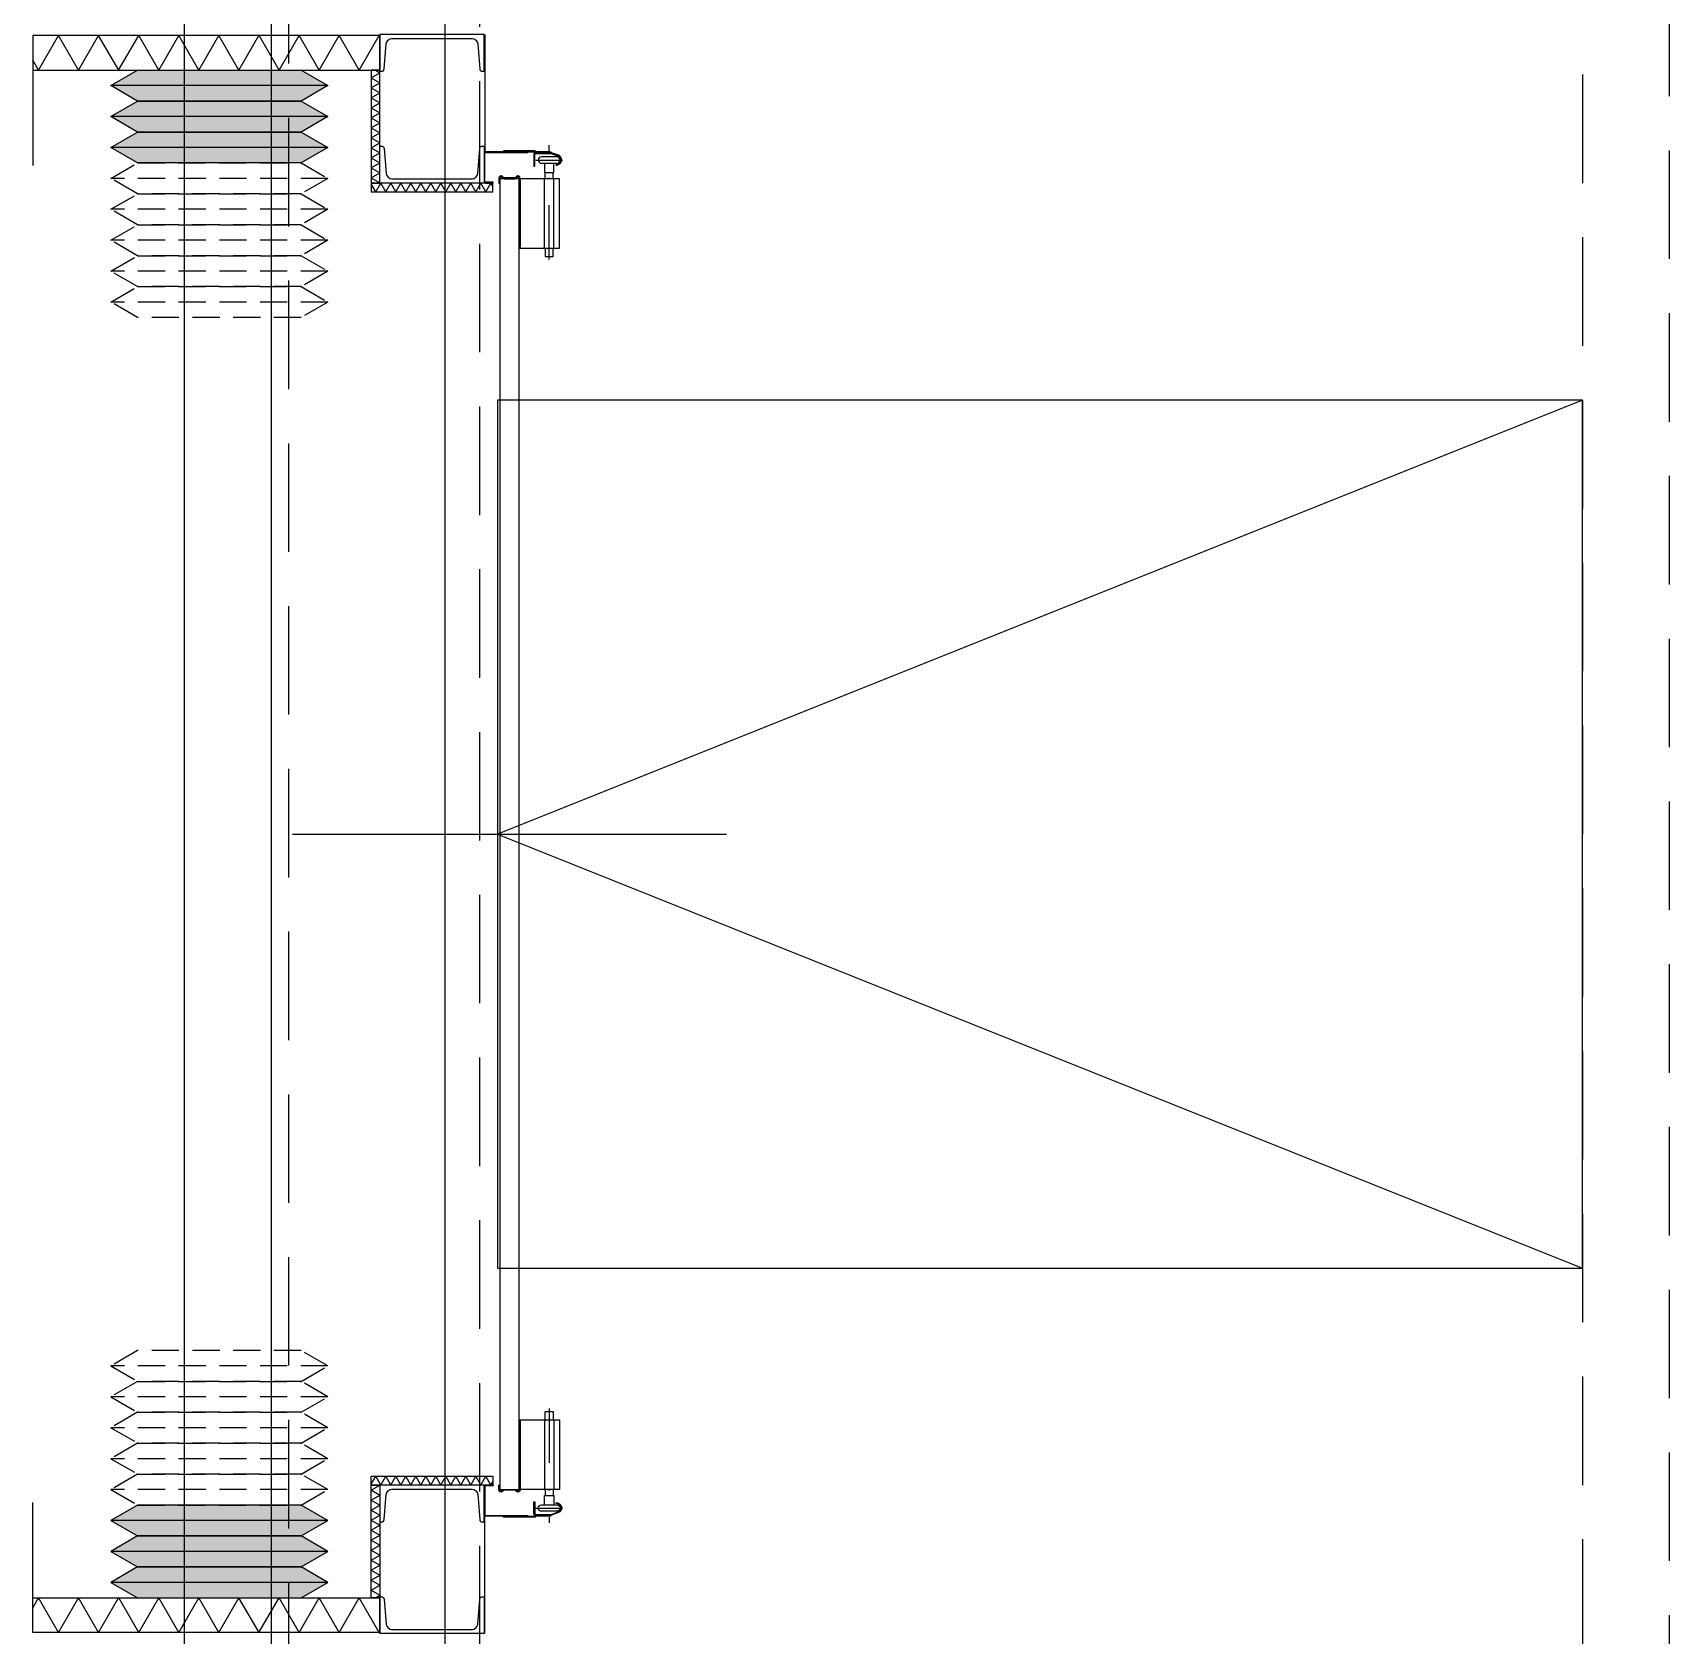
# Model space of a CAD drawing. Header units: millimetres. Extents: x -10134 to 185601, y -10232 to 93662.
# Drawn here: x 29234 to 33005, y 28664 to 32357 of the extents above; entities that cross this region are included whole.
import ezdxf

# ---------------------------------------------------------------- set-up
doc = ezdxf.new("R2010")
doc.units = ezdxf.units.MM
doc.header["$LTSCALE"] = 100
for name, pattern in [('B0301', [2.5, 1.25, -0.625, 0, -0.625]), ('B0402', [1.875, 1.25, -0.625]), ('B0403', [3.75, 2.5, -1.25])]:
    doc.linetypes.add(name, pattern=pattern)
for name, color, linetype in [('A--L21', 8, 'Continuous'), ('A--L28', 8, 'Continuous'), ('A--L31', 8, 'Continuous'), ('A--L32', 8, 'Continuous'), ('AL$7A---_STRAMIEN', 1, 'Continuous'), ('ARCEER_ISO', 8, 'Continuous')]:
    doc.layers.add(name, color=color, linetype=linetype)

msp = doc.modelspace()

# ---------------------------------------------------------------- hatches: boundary and pattern name
at = {"layer": 'ARCEER_ISO'}
h = msp.add_hatch(dxfattribs=at)
h.set_pattern_fill('ISOLA', color=256, scale=80, style=0)
h.set_pattern_definition([(60, (29062.486, 32270.62), (-69.282, 40), []), (120, (29062.486, 32270.62), (-69.282, -40), [])])
h.paths.add_polyline_path([(29234, 32350.6), (29234, 32270.6), (30034, 32270.6), (30034, 32350.6)])
h = msp.add_hatch(color=256, dxfattribs=at)
h.paths.add_polyline_path([(29852.3, 32270.6), (29914, 32235), (29852.3, 32199.4), (29475.7, 32199.4), (29414, 32235), (29475.7, 32270.6)])
h.paths.add_polyline_path([(29852.3, 32199.4), (29914, 32163.7), (29852.3, 32128.1), (29475.7, 32128.1), (29414, 32163.7), (29475.7, 32199.4)])
h.paths.add_polyline_path([(29852.3, 32128.1), (29914, 32092.5), (29852.3, 32056.9), (29475.7, 32056.9), (29414, 32092.5), (29475.7, 32128.1)])
h = msp.add_hatch(dxfattribs=at)
h.set_pattern_fill('ISOLA', color=256, scale=20, angle=90, style=0)
h.set_pattern_definition([(150, (30034.009, 32010.62), (-10, -17.3205), []), (210, (30034.009, 32010.62), (10, -17.3205), [])])
h.paths.add_polyline_path([(30034, 32010.6), (30034, 32270.6), (30014, 32270.6), (30014, 32010.6)])
h = msp.add_hatch(dxfattribs=at)
h.set_pattern_fill('ISOLA', color=256, scale=20, style=0)
h.set_pattern_definition([(60, (29955.009, 31990.62), (-17.3205, 10), []), (120, (29955.009, 31990.62), (-17.3205, -10), [])])
h.paths.add_polyline_path([(30014, 31990.6), (30294, 31990.6), (30294, 32010.6), (30014, 32010.6)])
h = msp.add_hatch(dxfattribs=at)
h.set_pattern_fill('ISOLA', color=256, scale=20, style=0)
h.set_pattern_definition([(300, (29955.009, 29030.62), (-17.3205, -10), []), (240, (29955.009, 29030.62), (-17.3205, 10), [])])
h.paths.add_polyline_path([(30014, 29030.6), (30294, 29030.6), (30294, 29010.6), (30014, 29010.6)])
h = msp.add_hatch(dxfattribs=at)
h.set_pattern_fill('ISOLA', color=256, scale=20, angle=90, style=0)
h.set_pattern_definition([(210, (30034.009, 29010.62), (-10, 17.3205), []), (150, (30034.009, 29010.62), (10, 17.3205), [])])
h.paths.add_polyline_path([(30034, 29010.6), (30034, 28750.6), (30014, 28750.6), (30014, 29010.6)])
h = msp.add_hatch(color=256, dxfattribs=at)
h.paths.add_polyline_path([(29852.3, 28750.6), (29914, 28786.2), (29852.3, 28821.9), (29475.7, 28821.9), (29414, 28786.2), (29475.7, 28750.6)])
h.paths.add_polyline_path([(29852.3, 28821.9), (29914, 28857.5), (29852.3, 28893.1), (29475.7, 28893.1), (29414, 28857.5), (29475.7, 28821.9)])
h.paths.add_polyline_path([(29852.3, 28893.1), (29914, 28928.7), (29852.3, 28964.4), (29475.7, 28964.4), (29414, 28928.7), (29475.7, 28893.1)])
h = msp.add_hatch(dxfattribs=at)
h.set_pattern_fill('ISOLA', color=256, scale=80, style=0)
h.set_pattern_definition([(300, (29062.486, 28750.62), (-69.282, -40), []), (240, (29062.486, 28750.62), (-69.282, 40), [])])
h.paths.add_polyline_path([(29234, 28670.6), (29234, 28750.6), (30034, 28750.6), (30034, 28670.6)])

# ---------------------------------------------------------------- linework, layer by layer
at = {"layer": 'A--L21', "linetype": 'B0403'}
for p, q in [((29824, 17660.6), (29824, 88370.6)), ((30264, 18120.6), (30264, 45510.6))]:
    msp.add_line(p, q, dxfattribs=at)
at = {"layer": 'A--L21'}
for p, q in [((29784, 27810.6), (29784, 78210.6)), ((29584, 28010.6), (29584, 78010.6)), ((30276, 32353.1), (30276, 32082.6)), ((32805, 31510.6), (30305, 30510.6)), ((29832.5, 30510.6), (30832.5, 30510.6)), ((30305, 30510.6), (32805, 29510.6)), ((30276, 28668.1), (30276, 28938.6))]:
    msp.add_line(p, q, dxfattribs=at)
for points in [[(29234, 32270.6), (30034, 32270.6), (30034, 32350.6), (29234, 32350.6), (29234, 32050.6)], [(29994, 32270.6), (30014, 32270.6), (30014, 31990.6), (30294, 31990.6), (30294, 32010.6)], [(29994, 28750.6), (30014, 28750.6), (30014, 29030.6), (30294, 29030.6), (30294, 29010.6)], [(29234, 28750.6), (30034, 28750.6), (30034, 28670.6), (29234, 28670.6), (29234, 28970.6)]]:
    msp.add_lwpolyline(points, dxfattribs=at)
for points in [[(29234, 32350.6), (29234, 32270.6), (30034, 32270.6), (30034, 32350.6)], [(30034, 32010.6), (30034, 32270.6), (30014, 32270.6), (30014, 32010.6)], [(30014, 31990.6), (30294, 31990.6), (30294, 32010.6), (30014, 32010.6)], [(30305, 29510.6), (32805, 29510.6), (32805, 31510.6), (30305, 31510.6)], [(30014, 29030.6), (30294, 29030.6), (30294, 29010.6), (30014, 29010.6)], [(30034, 29010.6), (30034, 28750.6), (30014, 28750.6), (30014, 29010.6)], [(29234, 28670.6), (29234, 28750.6), (30034, 28750.6), (30034, 28670.6)]]:
    msp.add_lwpolyline(points, close=True, dxfattribs=at)
at = {"layer": 'A--L28'}
for points in [[(30034, 32353.1), (30034, 32268.1), (30038, 32268.1, 0.390742), (30044, 32273.6), (30048.6, 32331.5, -0.390742), (30061.6, 32343.4), (30246.4, 32343.4, -0.390742), (30259.4, 32331.5), (30264, 32273.6, 0.390742), (30270, 32268.1), (30274, 32268.1), (30274, 32353.1)], [(30034, 32010.6), (30034, 32095.6), (30038, 32095.6, -0.390742), (30044, 32090.1), (30048.6, 32032.3, 0.390742), (30061.6, 32020.3), (30246.4, 32020.3, 0.390742), (30259.4, 32032.3), (30264, 32090.1, -0.390742), (30270, 32095.6), (30274, 32095.6), (30274, 32010.6)], [(30034, 29010.6), (30034, 28925.6), (30038, 28925.6, 0.390742), (30044, 28931.1), (30048.6, 28989, -0.390742), (30061.6, 29000.9), (30246.4, 29000.9, -0.390742), (30259.4, 28989), (30264, 28931.1, 0.390742), (30270, 28925.6), (30274, 28925.6), (30274, 29010.6)], [(30034, 28668.1), (30034, 28753.1), (30038, 28753.1, -0.390742), (30044, 28747.6), (30048.6, 28689.8, 0.390742), (30061.6, 28677.8), (30246.4, 28677.8, 0.390742), (30259.4, 28689.8), (30264, 28747.6, -0.390742), (30270, 28753.1), (30274, 28753.1), (30274, 28668.1)]]:
    msp.add_lwpolyline(points, format="xyb", close=True, dxfattribs=at)
at = {"layer": 'A--L31'}
for p, q in [((29914, 32235), (29414, 32235)), ((29914, 32163.7), (29414, 32163.7)), ((29914, 32092.5), (29414, 32092.5)), ((30413, 31860.6), (30413, 32020.6)), ((30415, 32020.6), (30415, 32035.1)), ((30433, 32020.6), (30433, 32035.1)), ((30413, 29160.6), (30413, 29000.6)), ((30415, 29000.6), (30415, 28986.1)), ((30433, 29000.6), (30433, 28986.1)), ((29914, 28928.7), (29414, 28928.7)), ((29914, 28857.5), (29414, 28857.5)), ((29914, 28786.2), (29414, 28786.2))]:
    msp.add_line(p, q, dxfattribs=at)
at = {"layer": 'A--L31', "linetype": 'B0301'}
for p, q in [((30424, 31834.5), (30424, 32098.1)), ((30393.5, 32063.6), (30454.5, 32063.6)), ((30424, 29186.8), (30424, 28923.2)), ((30393.5, 28957.6), (30454.5, 28957.6))]:
    msp.add_line(p, q, dxfattribs=at)
at = {"layer": 'A--L31'}
for points in [[(29852.3, 32270.6), (29914, 32235), (29852.3, 32199.4), (29475.7, 32199.4), (29414, 32235), (29475.7, 32270.6)], [(29852.3, 32199.4), (29914, 32163.7), (29852.3, 32128.1), (29475.7, 32128.1), (29414, 32163.7), (29475.7, 32199.4)], [(29852.3, 32128.1), (29914, 32092.5), (29852.3, 32056.9), (29475.7, 32056.9), (29414, 32092.5), (29475.7, 32128.1)], [(30355, 29000.6), (30355, 32020.6), (30310, 32020.6), (30310, 29000.6)], [(30357, 31860.6), (30448, 31860.6), (30448, 32020.6), (30357, 32020.6)], [(30357, 29160.6), (30448, 29160.6), (30448, 29000.6), (30357, 29000.6)], [(29852.3, 28893.1), (29914, 28928.7), (29852.3, 28964.4), (29475.7, 28964.4), (29414, 28928.7), (29475.7, 28893.1)], [(29852.3, 28821.9), (29914, 28857.5), (29852.3, 28893.1), (29475.7, 28893.1), (29414, 28857.5), (29475.7, 28821.9)], [(29852.3, 28750.6), (29914, 28786.2), (29852.3, 28821.9), (29475.7, 28821.9), (29414, 28786.2), (29475.7, 28750.6)]]:
    msp.add_lwpolyline(points, close=True, dxfattribs=at)
for points in [[(30375, 32080.6), (30375, 32082.6), (30277, 32082.6, 0.414214), (30274, 32079.6), (30274, 32013.6, 0.414214), (30277, 32010.6), (30295, 32010.6), (30295, 32012.6), (30277, 32012.6, -0.414214), (30276, 32013.6), (30276, 32079.6, -0.414214), (30277, 32080.6)], [(30391, 32077.6, -0.414214), (30392, 32078.6), (30428.3, 32078.6, -0.090341), (30429, 32078.5), (30444.9, 32072.5, -0.691806), (30444.9, 32054.7), (30439.5, 32052.7), (30440.2, 32050.9), (30445.6, 32052.9, 0.691806), (30445.6, 32074.4), (30429.7, 32080.4, 0.090341), (30428.3, 32080.6), (30392, 32080.6, 0.414214), (30389, 32077.6), (30389, 32049.6), (30391, 32049.6)], [(30441.5, 32071.1), (30406.5, 32071.1, 1), (30406.5, 32056.1), (30441.5, 32056.1, 1)], [(30310, 32010.6), (30310, 32022, -0.668179), (30315.1, 32024.2), (30317.5, 32021.8, 0.198912), (30320.3, 32020.6), (30344.7, 32020.6, 0.198912), (30347.5, 32021.8), (30349.9, 32024.2, -0.668179), (30355, 32022), (30355, 31860.6), (30357, 31860.6), (30357, 32022, 0.668179), (30348.5, 32025.6), (30346.1, 32023.2, -0.198912), (30344.7, 32022.6), (30320.3, 32022.6, -0.198912), (30318.9, 32023.2), (30316.5, 32025.6, 0.668179), (30308, 32022), (30308, 32010.6)], [(30310, 29010.6), (30310, 28999.2, 0.668179), (30315.1, 28997.1), (30317.5, 28999.4, -0.198912), (30320.3, 29000.6), (30344.7, 29000.6, -0.198912), (30347.5, 28999.4), (30349.9, 28997.1, 0.668179), (30355, 28999.2), (30355, 29160.6), (30357, 29160.6), (30357, 28999.2, -0.668179), (30348.5, 28995.7), (30346.1, 28998, 0.198912), (30344.7, 28998.6), (30320.3, 28998.6, 0.198912), (30318.9, 28998), (30316.5, 28995.7, -0.668179), (30308, 28999.2), (30308, 29010.6)], [(30375, 28940.6), (30375, 28938.6), (30277, 28938.6, -0.414214), (30274, 28941.6), (30274, 29007.6, -0.414214), (30277, 29010.6), (30295, 29010.6), (30295, 29008.6), (30277, 29008.6, 0.414214), (30276, 29007.6), (30276, 28941.6, 0.414214), (30277, 28940.6)], [(30391, 28943.6, 0.414214), (30392, 28942.6), (30428.3, 28942.6, 0.090341), (30429, 28942.7), (30444.9, 28948.7, 0.691806), (30444.9, 28966.5), (30439.5, 28968.5), (30440.2, 28970.4), (30445.6, 28968.4, -0.691806), (30445.6, 28946.9), (30429.7, 28940.9, -0.090341), (30428.3, 28940.6), (30392, 28940.6, -0.414214), (30389, 28943.6), (30389, 28971.6), (30391, 28971.6)], [(30441.5, 28950.1), (30406.5, 28950.1, -1), (30406.5, 28965.1), (30441.5, 28965.1, -1)]]:
    msp.add_lwpolyline(points, format="xyb", close=True, dxfattribs=at)
for points in [[(30393.9, 32080.6), (30426.8, 32080.6), (30426.8, 32082.6), (30393.9, 32082.6, -0.198912), (30393.2, 32082.9), (30392.4, 32083.7, 0.198912), (30390.3, 32084.6), (30319, 32084.6), (30319, 32082.6), (30390.3, 32082.6, -0.198912), (30391, 32082.3), (30391.8, 32081.5)], [(30393.9, 28940.6), (30426.8, 28940.6), (30426.8, 28938.6), (30393.9, 28938.6, 0.198912), (30393.2, 28938.3), (30392.4, 28937.5, -0.198912), (30390.3, 28936.6), (30319, 28936.6), (30319, 28938.6), (30390.3, 28938.6, 0.198912), (30391, 28938.9), (30391.8, 28939.7)]]:
    msp.add_lwpolyline(points, format="xyb", dxfattribs=at)
for points in [[(30413, 32056.1), (30413, 32035.1), (30435, 32035.1), (30435, 32056.1)], [(30435, 31860.6), (30435, 32020.6)], [(30415, 31860.6), (30415, 31841.6), (30433, 31841.6), (30433, 31860.6)], [(30415, 29160.6), (30415, 29179.6), (30433, 29179.6), (30433, 29160.6)], [(30435, 29160.6), (30435, 29000.6)], [(30413, 28965.1), (30413, 28986.1), (30435, 28986.1), (30435, 28965.1)]]:
    msp.add_lwpolyline(points, dxfattribs=at)
for centre, radius, start, end in [((30389.9, 32080.6), 2, 45, 90), ((30393.9, 32083.6), 3, 225, 270), ((30389.9, 28940.6), 2, 270, 315), ((30393.9, 28937.6), 3, 90, 135)]:
    msp.add_arc(centre, radius, start, end, dxfattribs=at)
at = {"layer": 'A--L32', "linetype": 'B0403'}
for points in [[(29984, 78210.6), (33005, 78210.6), (33005, 27845.3), (29984, 27845.3)], [(29984, 78010.6), (32805, 78010.6), (32805, 28045.3), (29984, 28045.3)]]:
    msp.add_lwpolyline(points, dxfattribs=at)
at = {"layer": 'AL$7A---_STRAMIEN'}
msp.add_line((30184, 1020.6), (30184, 92366.9), dxfattribs=at)
at = {"layer": 'ARCEER_ISO', "linetype": 'B0402', "ltscale": 0.5}
for p, q in [((29914, 32021.2), (29414, 32021.2)), ((29914, 31950), (29414, 31950)), ((29914, 31878.7), (29414, 31878.7)), ((29914, 31807.5), (29414, 31807.5)), ((29914, 31736.2), (29414, 31736.2)), ((29914, 29285), (29414, 29285)), ((29914, 29213.7), (29414, 29213.7)), ((29914, 29142.5), (29414, 29142.5)), ((29914, 29071.2), (29414, 29071.2)), ((29914, 29000), (29414, 29000))]:
    msp.add_line(p, q, dxfattribs=at)
for points in [[(29852.3, 32056.9), (29914, 32021.2), (29852.3, 31985.6), (29475.7, 31985.6), (29414, 32021.2), (29475.7, 32056.9)], [(29852.3, 31985.6), (29914, 31950), (29852.3, 31914.4), (29475.7, 31914.4), (29414, 31950), (29475.7, 31985.6)], [(29852.3, 31914.4), (29914, 31878.7), (29852.3, 31843.1), (29475.7, 31843.1), (29414, 31878.7), (29475.7, 31914.4)], [(29852.3, 31843.1), (29914, 31807.5), (29852.3, 31771.9), (29475.7, 31771.9), (29414, 31807.5), (29475.7, 31843.1)], [(29852.3, 31771.9), (29914, 31736.2), (29852.3, 31700.6), (29475.7, 31700.6), (29414, 31736.2), (29475.7, 31771.9)], [(29852.3, 29249.4), (29914, 29285), (29852.3, 29320.6), (29475.7, 29320.6), (29414, 29285), (29475.7, 29249.4)], [(29852.3, 29178.1), (29914, 29213.7), (29852.3, 29249.4), (29475.7, 29249.4), (29414, 29213.7), (29475.7, 29178.1)], [(29852.3, 29106.9), (29914, 29142.5), (29852.3, 29178.1), (29475.7, 29178.1), (29414, 29142.5), (29475.7, 29106.9)], [(29852.3, 29035.6), (29914, 29071.2), (29852.3, 29106.9), (29475.7, 29106.9), (29414, 29071.2), (29475.7, 29035.6)], [(29852.3, 28964.4), (29914, 29000), (29852.3, 29035.6), (29475.7, 29035.6), (29414, 29000), (29475.7, 28964.4)]]:
    msp.add_lwpolyline(points, close=True, dxfattribs=at)

doc.saveas('drawing.dxf')
